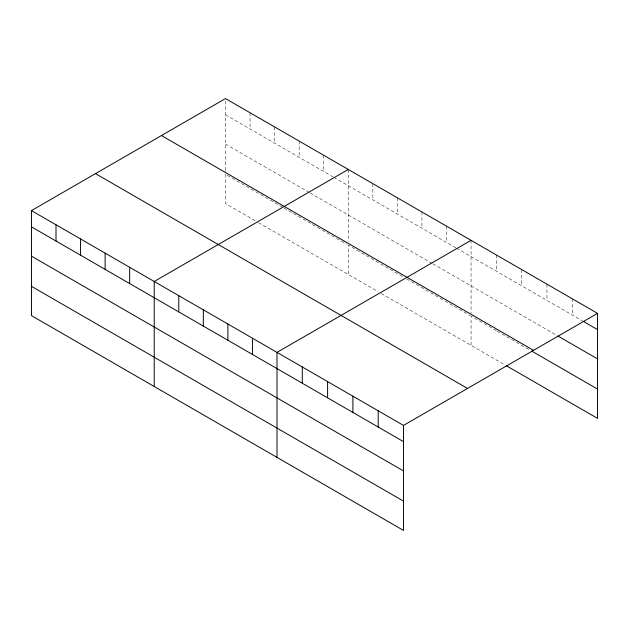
<?xml version="1.0" encoding="UTF-8"?>
<svg xmlns="http://www.w3.org/2000/svg" width="629" height="629" viewBox="0 0 629 629"><rect width="100%" height="100%" fill="white"/><g stroke="black" fill="none" stroke-linecap="round" stroke-linejoin="round"><path stroke-width="0.47" stroke-dasharray="3.15 2.36" d="M225.504 170.396L225.504 98.572M225.504 114.808L333.04 176.898M333.881 177.386L455.813 247.779M456.662 248.266L582.368 320.845M225.504 144.104L309.326 192.505M310.176 192.993L432.107 263.386M432.949 263.881L557.074 335.54M227.195 175.271L283.081 207.539M283.923 208.026L346.587 244.201M402.466 276.461L348.277 245.176L348.277 274.472M406.704 278.906L470.209 315.569M496.352 330.665L471.05 316.057L471.05 345.36M497.193 331.153L530.082 350.141M255.138 220.7L225.504 203.592L225.504 171.371M258.527 222.658L377.911 291.581M381.3 293.539L504.788 364.836M572.248 298.767L572.248 315.003M546.955 284.166L546.955 300.395M521.653 269.558L521.653 285.794M496.352 254.949L496.352 271.185M471.05 240.341L471.05 313.14M446.496 226.165L446.496 242.401M421.941 211.989L421.941 228.225M397.386 197.813L397.386 214.049M372.832 183.637L372.832 199.873M348.277 169.46L348.277 241.284M323.723 155.284L323.723 171.52M299.168 141.108L299.168 157.344M274.614 126.932L274.614 143.16M250.059 112.756L250.059 128.984"/><path stroke-width="0.94" d="M31.45 210.613L403.496 425.408L403.496 530.428L31.45 315.624L31.45 210.613L225.504 98.572L597.55 313.376L597.55 418.387L506.471 365.803M348.277 169.46L154.223 281.493L154.223 386.505M471.05 240.341L277.004 352.382L277.004 457.393M403.496 425.408L597.55 313.376M583.217 321.333L597.55 329.612M557.915 336.028L597.55 358.907M161.464 135.549L533.51 350.345M531.772 351.116L597.55 389.092M95.49 173.635L467.536 388.439M31.45 226.849L403.496 441.644M31.45 256.145L403.496 470.94M31.45 286.329L403.496 501.124M378.202 410.808L378.202 427.036M352.9 396.199L352.9 412.435M327.599 381.591L327.599 397.827M302.305 366.982L302.305 383.218M252.449 338.205L252.449 354.434M227.895 324.021L227.895 340.258M203.34 309.845L203.34 326.081M178.778 295.669L178.778 311.905M129.668 267.317L129.668 283.553M105.114 253.141L105.114 269.377M80.559 238.965L80.559 255.201M56.005 224.789L56.005 241.025"/></g></svg>
